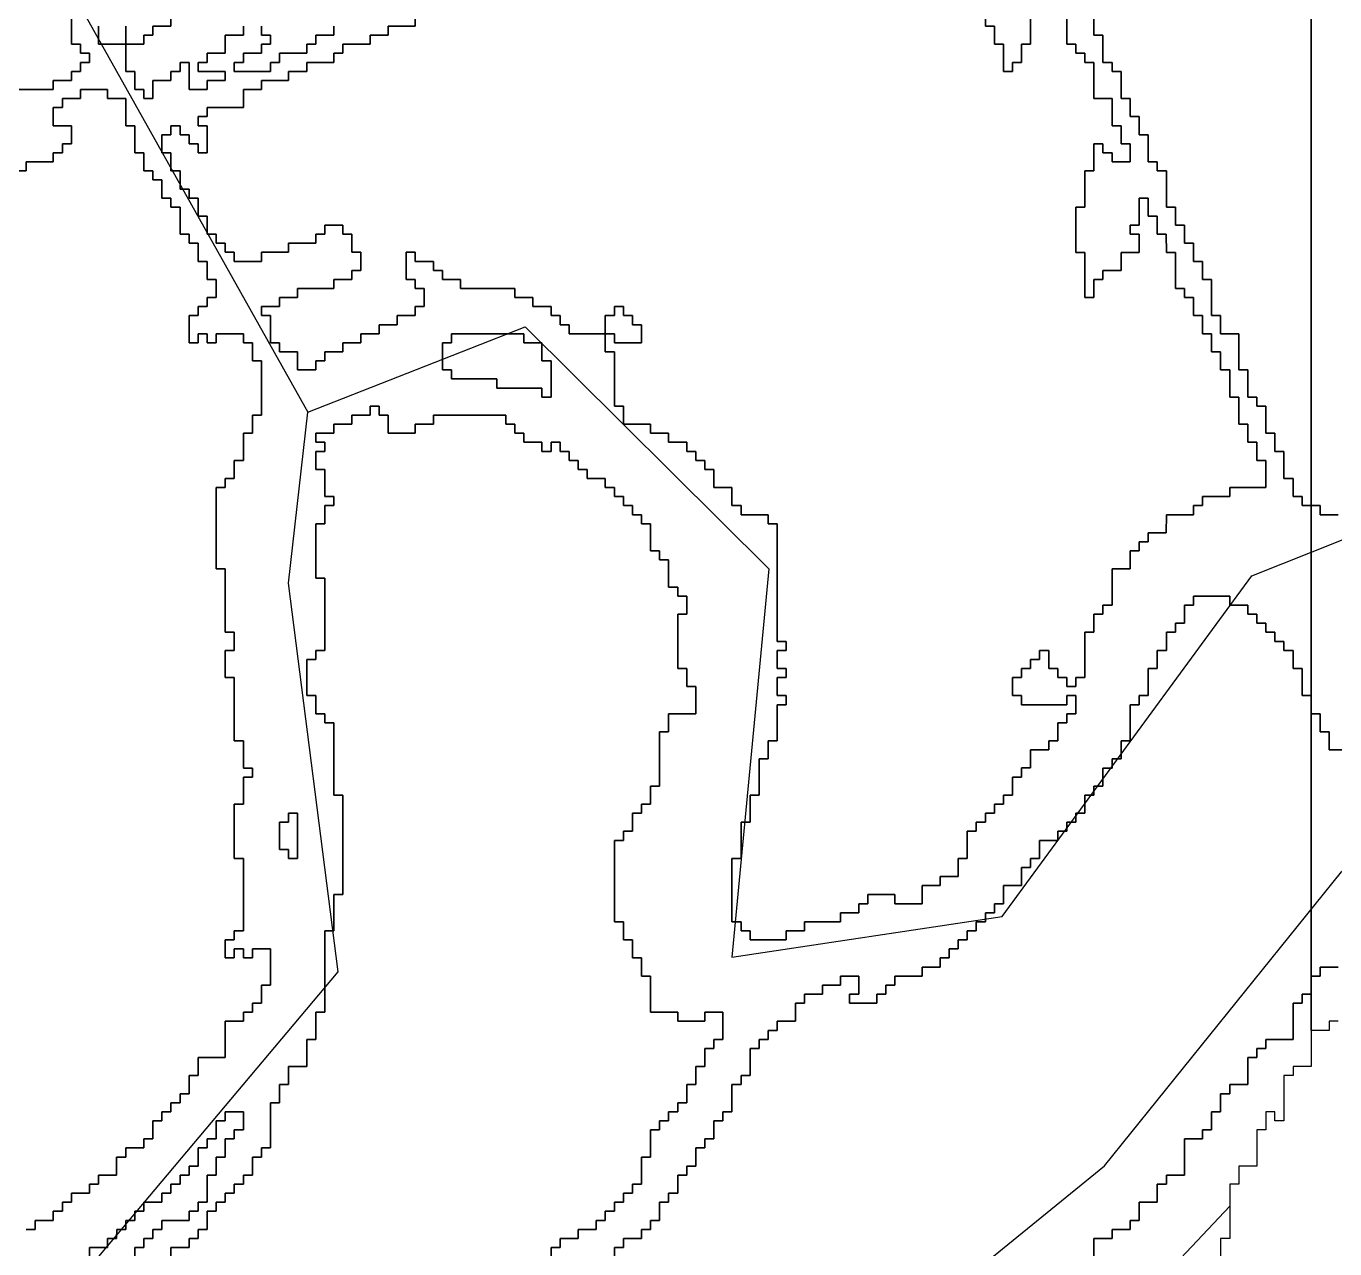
# Model space of a CAD drawing. Header units: metres. Extents: x 553506 to 563855, y 142925 to 150243.
# Drawn here: x 554716 to 555005.2, y 145397.7 to 145668 of the extents above; entities that cross this region are included whole.
import ezdxf

# ---------------------------------------------------------------- set-up
doc = ezdxf.new("R2010")
doc.units = ezdxf.units.M
doc.layers.add('C-FLOOD_ZONE_3', color=150, linetype='Continuous')
doc.layers.add('C-WATERWAYS', color=5, linetype='Continuous')

msp = doc.modelspace()

# ---------------------------------------------------------------- linework, layer by layer
at = {"layer": 'C-FLOOD_ZONE_3'}
for points in [[(555000, 145723.999), (555000, 145618.4943), (555000, 145562.7924), (555000, 145562.001), (554998.001, 145562.001), (554998.0006, 145564.0006), (554996.001, 145564.001), (554996.0006, 145568.0006), (554994.001, 145568.001), (554994.001, 145570), (554994.0006, 145574.0006), (554992.001, 145574.001), (554992.0006, 145578.0006), (554990.001, 145578.001), (554990.001, 145580), (554990.0006, 145584.0006), (554988.001, 145584.001), (554988.0006, 145586.0006), (554986.001, 145586.001), (554986.001, 145588), (554986.0006, 145592.0006), (554984.001, 145592.001), (554984.001, 145594), (554984.0006, 145600.0006), (554980.001, 145600.001), (554980.001, 145602), (554980.0006, 145604.0006), (554978.001, 145604.001), (554978.001, 145606), (554978.0006, 145612.0006), (554976.001, 145612.001), (554976.0006, 145616.0006), (554974.001, 145616.001), (554974.0006, 145620.0006), (554972.001, 145620.001), (554972.0006, 145624.0006), (554970.001, 145624.001), (554970.0006, 145628.0006), (554968.001, 145628.001), (554968.0006, 145636.0006), (554966.001, 145636.001), (554966.0006, 145638.0006), (554964.001, 145638.001), (554964.0006, 145644.0006), (554962.001, 145644.001), (554962.0006, 145648.0006), (554960.001, 145648.001), (554960.0006, 145652.0006), (554958.001, 145652.001), (554958.0006, 145658.0006), (554956.001, 145658.001), (554956.0006, 145660.0006), (554954.001, 145660.001), (554954.0006, 145666.0006), (554952.001, 145666.001), (554952.0006, 145670.0006)], [(555006.0006, 145560.0006), (555004, 145560.001), (555002.001, 145560.001), (555002.0006, 145562.0006), (555000, 145562.001), (555000, 145562.7924), (555000, 145618.4943), (555000, 145723.999)], [(554938.0006, 145684.0006), (554938.0006, 145663.9994), (554936.001, 145663.999), (554936.0006, 145659.9994), (554934.001, 145659.999), (554934.0006, 145657.9994), (554931.9994, 145657.9994), (554931.999, 145663.999), (554929.9994, 145663.9994), (554929.999, 145667.999), (554927.9994, 145667.9994), (554927.9994, 145670.0006)], [(554927.9994, 145670.0006), (554927.9994, 145667.9994), (554929.999, 145667.999), (554929.9994, 145663.9994), (554931.999, 145663.999), (554931.9994, 145657.9994), (554934.0006, 145657.9994), (554934.001, 145659.999), (554936.0006, 145659.9994), (554936.001, 145663.999), (554938.0006, 145663.9994), (554938.0006, 145684.0006)], [(554802.001, 145669.999), (554802.0006, 145667.9994), (554796.001, 145667.999), (554796.0006, 145665.9994), (554792.001, 145665.999), (554792.0006, 145663.9994), (554786.001, 145663.999), (554786.0006, 145661.9994), (554784.001, 145661.999), (554784.0006, 145659.9994), (554780, 145659.999), (554778.001, 145659.999), (554778.0006, 145657.9994), (554774.001, 145657.999), (554774.0006, 145655.9994), (554768.001, 145655.999), (554768.0006, 145653.9994), (554764.001, 145653.999), (554764.0006, 145649.9994), (554756.001, 145649.999), (554756.0006, 145647.9994), (554754.001, 145647.999), (554754.001, 145646.001), (554756.0006, 145646.0006), (554756.0006, 145639.9994), (554753.9994, 145639.9994), (554753.999, 145641.999), (554751.9994, 145641.9994), (554751.999, 145643.999), (554749.9994, 145643.9994), (554749.999, 145645.999), (554748.001, 145645.999), (554748.0006, 145643.9994), (554746.001, 145643.999), (554746.001, 145640.001), (554748.0006, 145640.0006), (554748.001, 145636.001), (554750.0006, 145636.0006), (554750.001, 145632.001), (554752.0006, 145632.0006), (554752.001, 145630.001), (554754.0006, 145630.0006), (554754.001, 145626.001), (554756.0006, 145626.0006), (554756.001, 145622.001), (554758.0006, 145622.0006), (554758.001, 145620.001), (554760.0006, 145620.0006), (554760.001, 145618.001), (554762.0006, 145618.0006), (554762.001, 145616.001), (554767.999, 145616.001), (554767.9994, 145618.0006), (554773.999, 145618.001), (554773.9994, 145620.0006), (554779.999, 145620.001), (554779.9994, 145622.0006), (554781.999, 145622.001), (554781.9994, 145624.0006), (554786.0006, 145624.0006), (554786.001, 145622.001), (554788.0006, 145622.0006), (554788.001, 145618.001), (554790.0006, 145618.0006), (554790.0006, 145613.9994), (554788.001, 145613.999), (554788.0006, 145611.9994), (554784.001, 145611.999), (554784.0006, 145609.9994), (554776.001, 145609.999), (554776.0006, 145607.9994), (554772.001, 145607.999), (554772.0006, 145605.9994), (554768.001, 145605.999), (554768.001, 145604.001), (554770.0006, 145604.0006), (554770.001, 145600), (554770.001, 145598.001), (554772.0006, 145598.0006), (554772.001, 145596.001), (554774, 145596.001), (554776.0006, 145596.0006), (554776.001, 145592.001), (554779.999, 145592.001), (554779.9994, 145594.0006), (554781.999, 145594.001), (554781.9994, 145596.0006), (554784, 145596.001), (554785.999, 145596.001), (554785.9994, 145598.0006), (554788, 145598.001), (554789.999, 145598.001), (554789.9994, 145600.0006), (554793.999, 145600.001), (554793.9994, 145602.0006), (554796, 145602.001), (554797.999, 145602.001), (554797.9994, 145604.0006), (554801.999, 145604.001), (554801.9994, 145606.0006), (554803.999, 145606.001), (554803.999, 145609.999), (554801.9994, 145609.9994), (554801.999, 145611.999), (554799.9994, 145611.9994), (554799.9994, 145618.0006), (554802.0006, 145618.0006), (554802.001, 145616.001), (554806.0006, 145616.0006), (554806.001, 145614.001), (554808.0006, 145614.0006), (554808.001, 145612.001), (554812.0006, 145612.0006), (554812.001, 145610.001), (554824.0006, 145610.0006), (554824.001, 145608.001), (554828.0006, 145608.0006), (554828.001, 145606.001), (554832.0006, 145606.0006), (554832.001, 145604.001), (554834.0006, 145604.0006), (554834.001, 145602.001), (554836.0006, 145602.0006), (554836.001, 145600.001), (554838, 145600.001), (554844, 145600), (554844.001, 145596.001), (554846.0006, 145596.0006), (554846.001, 145584.001), (554848.0006, 145584.0006), (554848.001, 145580.001), (554854.0006, 145580.0006), (554854.001, 145578.001), (554858.0006, 145578.0006), (554858.001, 145576.001), (554862.0006, 145576.0006), (554862.001, 145574.001), (554864.0006, 145574.0006), (554864.001, 145572.001), (554866.0006, 145572.0006), (554866.001, 145570.001), (554868.0006, 145570.0006), (554868.001, 145568), (554868.001, 145566.001), (554872.0006, 145566.0006), (554872.001, 145562.001), (554874.0006, 145562.0006), (554874.001, 145560.001), (554880.0006, 145560.0006), (554880.001, 145558.001), (554882.0006, 145558.0006), (554882.001, 145538), (554882.001, 145534), (554882.001, 145532.001), (554884.0006, 145532.0006), (554884.0006, 145529.9994), (554882.001, 145529.999), (554882.001, 145528), (554882.001, 145526.001), (554884.0006, 145526.0006), (554884.0006, 145523.9994), (554882.001, 145523.999), (554882.001, 145520.001), (554884.0006, 145520.0006), (554884.0006, 145517.9994), (554882.001, 145517.999), (554882.0006, 145509.9994), (554880.001, 145509.999), (554880.0006, 145505.9994), (554878.001, 145505.999), (554878.001, 145502), (554878.0006, 145497.9994), (554876.001, 145497.999), (554876.0006, 145491.9994), (554874.001, 145491.999), (554874.0006, 145483.9994), (554872.001, 145483.999), (554872.001, 145478), (554872.001, 145476), (554872.001, 145470.001), (554874.0006, 145470.0006), (554874.001, 145468.001), (554876.0006, 145468.0006), (554876.001, 145466.001), (554883.999, 145466.001), (554883.9994, 145468.0006), (554886, 145468.001), (554887.999, 145468.001), (554887.9994, 145470.0006), (554895.999, 145470.001), (554895.9994, 145472.0006), (554898, 145472.001), (554899.999, 145472.001), (554899.9994, 145474.0006), (554901.999, 145474.001), (554901.9994, 145476.0006), (554908.0006, 145476.0006), (554908.001, 145474.001), (554912, 145474.001), (554913.999, 145474.001), (554913.999, 145476), (554913.9994, 145478.0006), (554917.999, 145478.001), (554917.9994, 145480.0006), (554921.999, 145480.001), (554921.9994, 145484.0006), (554923.999, 145484.001), (554923.9994, 145490.0006), (554925.999, 145490.001), (554925.9994, 145492.0006), (554927.999, 145492.001), (554927.9994, 145494.0006), (554929.999, 145494.001), (554929.9994, 145496.0006), (554931.999, 145496.001), (554931.9994, 145498.0006), (554933.999, 145498.001), (554933.9994, 145502.0006), (554935.999, 145502.001), (554935.9994, 145504.0006), (554937.999, 145504.001), (554937.999, 145506), (554937.9994, 145508.0006), (554940, 145508.001), (554941.999, 145508.001), (554941.9994, 145510.0006), (554943.999, 145510.001), (554943.9994, 145514.0006), (554945.999, 145514.001), (554945.9994, 145516.0006), (554947.999, 145516.001), (554947.999, 145518), (554947.999, 145519.999), (554946.001, 145519.999), (554946.0006, 145517.9994), (554935.9994, 145517.9994), (554935.999, 145519.999), (554933.9994, 145519.9994), (554933.9994, 145524.0006), (554935.999, 145524.001), (554935.9994, 145526.0006), (554937.999, 145526.001), (554937.9994, 145528.0006), (554939.999, 145528.001), (554939.9994, 145530.0006), (554942.0006, 145530.0006), (554942.001, 145526.001), (554944.0006, 145526.0006), (554944.001, 145524.001), (554946.0006, 145524.0006), (554946.001, 145522.001), (554947.999, 145522.001), (554947.9994, 145524.0006), (554949.999, 145524.001), (554949.9994, 145534.0006), (554951.999, 145534.001), (554951.9994, 145538.0006), (554953.999, 145538.001), (554953.9994, 145540.0006), (554955.999, 145540.001), (554955.9994, 145548.0006), (554959.999, 145548.001), (554959.9994, 145552.0006), (554961.999, 145552.001), (554961.9994, 145554.0006), (554963.999, 145554.001), (554963.9994, 145556.0006), (554967.999, 145556.001), (554967.9994, 145560.0006), (554973.999, 145560.001), (554973.9994, 145562.0006), (554975.999, 145562.001), (554975.9994, 145564.0006), (554980, 145564.001), (554981.999, 145564.001), (554981.9994, 145566.0006), (554984, 145566.001), (554989.999, 145566.001), (554989.999, 145568), (554989.999, 145571.999), (554987.9994, 145571.9994), (554987.999, 145574), (554987.999, 145575.999), (554985.9994, 145575.9994), (554985.999, 145579.999), (554983.9994, 145579.9994), (554983.999, 145585.999), (554981.9994, 145585.9994), (554981.999, 145588), (554981.999, 145591.999), (554979.9994, 145591.9994), (554979.999, 145594), (554979.999, 145595.999), (554977.9994, 145595.9994), (554977.999, 145598), (554977.999, 145599.999), (554975.9994, 145599.9994), (554975.999, 145602), (554975.999, 145603.999), (554973.9994, 145603.9994), (554973.999, 145607.999), (554971.9994, 145607.9994), (554971.999, 145609.999), (554969.9994, 145609.9994), (554969.999, 145617.999), (554967.9994, 145617.9994), (554967.999, 145621.999), (554965.9994, 145621.9994), (554965.999, 145625.999), (554963.9994, 145625.9994), (554963.999, 145629.999), (554962.001, 145629.999), (554962.0006, 145623.9994), (554960.001, 145623.999), (554960.001, 145622.001), (554962.0006, 145622.0006), (554962.0006, 145617.9994), (554958.001, 145617.999), (554958.0006, 145613.9994), (554954.001, 145613.999), (554954.0006, 145611.9994), (554952.001, 145611.999), (554952.0006, 145607.9994), (554949.9994, 145607.9994), (554949.999, 145617.999), (554947.9994, 145617.9994), (554947.9994, 145628.0006), (554949.999, 145628.001), (554949.9994, 145636.0006), (554951.999, 145636.001), (554951.9994, 145642.0006), (554954.0006, 145642.0006), (554954.001, 145640.001), (554956.0006, 145640.0006), (554956.001, 145638.001), (554959.999, 145638.001), (554959.999, 145641.999), (554957.9994, 145641.9994), (554957.999, 145645.999), (554955.9994, 145645.9994), (554955.999, 145651.999), (554951.9994, 145651.9994), (554951.999, 145659.999), (554949.9994, 145659.9994), (554949.999, 145661.999), (554947.9994, 145661.9994), (554947.999, 145663.999), (554945.9994, 145663.9994), (554945.999, 145677.999)], [(554945.999, 145677.999), (554945.9994, 145663.9994), (554947.999, 145663.999), (554947.9994, 145661.9994), (554949.999, 145661.999), (554949.9994, 145659.9994), (554951.999, 145659.999), (554951.9994, 145651.9994), (554955.999, 145651.999), (554955.9994, 145645.9994), (554957.999, 145645.999), (554957.9994, 145641.9994), (554959.999, 145641.999), (554959.999, 145638.001), (554956.001, 145638.001), (554956.0006, 145640.0006), (554954.001, 145640.001), (554954.0006, 145642.0006), (554951.9994, 145642.0006), (554951.999, 145636.001), (554949.9994, 145636.0006), (554949.999, 145628.001), (554947.9994, 145628.0006), (554947.9994, 145617.9994), (554949.999, 145617.999), (554949.9994, 145607.9994), (554952.0006, 145607.9994), (554952.001, 145611.999), (554954.0006, 145611.9994), (554954.001, 145613.999), (554958.0006, 145613.9994), (554958.001, 145617.999), (554962.0006, 145617.9994), (554962.0006, 145622.0006), (554960.001, 145622.001), (554960.001, 145623.999), (554962.0006, 145623.9994), (554962.001, 145629.999), (554963.999, 145629.999), (554963.9994, 145625.9994), (554965.999, 145625.999), (554965.9994, 145621.9994), (554967.999, 145621.999), (554967.9994, 145617.9994), (554969.999, 145617.999), (554969.9994, 145609.9994), (554971.999, 145609.999), (554971.9994, 145607.9994), (554973.999, 145607.999), (554973.9994, 145603.9994), (554975.999, 145603.999), (554975.999, 145602), (554975.9994, 145599.9994), (554977.999, 145599.999), (554977.999, 145598), (554977.9994, 145595.9994), (554979.999, 145595.999), (554979.999, 145594), (554979.9994, 145591.9994), (554981.999, 145591.999), (554981.999, 145588), (554981.9994, 145585.9994), (554983.999, 145585.999), (554983.9994, 145579.9994), (554985.999, 145579.999), (554985.9994, 145575.9994), (554987.999, 145575.999), (554987.999, 145574), (554987.9994, 145571.9994), (554989.999, 145571.999), (554989.999, 145568), (554989.999, 145566.001), (554984, 145566.001), (554981.9994, 145566.0006), (554981.999, 145564.001), (554980, 145564.001), (554975.9994, 145564.0006), (554975.999, 145562.001), (554973.9994, 145562.0006), (554973.999, 145560.001), (554967.9994, 145560.0006), (554967.999, 145556.001), (554963.9994, 145556.0006), (554963.999, 145554.001), (554961.9994, 145554.0006), (554961.999, 145552.001), (554959.9994, 145552.0006), (554959.999, 145548.001), (554955.9994, 145548.0006), (554955.999, 145540.001), (554953.9994, 145540.0006), (554953.999, 145538.001), (554951.9994, 145538.0006), (554951.999, 145534.001), (554949.9994, 145534.0006), (554949.999, 145524.001), (554947.9994, 145524.0006), (554947.999, 145522.001), (554946.001, 145522.001), (554946.0006, 145524.0006), (554944.001, 145524.001), (554944.0006, 145526.0006), (554942.001, 145526.001), (554942.0006, 145530.0006), (554939.9994, 145530.0006), (554939.999, 145528.001), (554937.9994, 145528.0006), (554937.999, 145526.001), (554935.9994, 145526.0006), (554935.999, 145524.001), (554933.9994, 145524.0006), (554933.9994, 145519.9994), (554935.999, 145519.999), (554935.9994, 145517.9994), (554946.0006, 145517.9994), (554946.001, 145519.999), (554947.999, 145519.999), (554947.999, 145518), (554947.999, 145516.001), (554945.9994, 145516.0006), (554945.999, 145514.001), (554943.9994, 145514.0006), (554943.999, 145510.001), (554941.9994, 145510.0006), (554941.999, 145508.001), (554940, 145508.001), (554937.9994, 145508.0006), (554937.999, 145506), (554937.999, 145504.001), (554935.9994, 145504.0006), (554935.999, 145502.001), (554933.9994, 145502.0006), (554933.999, 145498.001), (554931.9994, 145498.0006), (554931.999, 145496.001), (554929.9994, 145496.0006), (554929.999, 145494.001), (554927.9994, 145494.0006), (554927.999, 145492.001), (554925.9994, 145492.0006), (554925.999, 145490.001), (554923.9994, 145490.0006), (554923.999, 145484.001), (554921.9994, 145484.0006), (554921.999, 145480.001), (554917.9994, 145480.0006), (554917.999, 145478.001), (554913.9994, 145478.0006), (554913.999, 145476), (554913.999, 145474.001), (554912, 145474.001), (554908.001, 145474.001), (554908.0006, 145476.0006), (554901.9994, 145476.0006), (554901.999, 145474.001), (554899.9994, 145474.0006), (554899.999, 145472.001), (554898, 145472.001), (554895.9994, 145472.0006), (554895.999, 145470.001), (554887.9994, 145470.0006), (554887.999, 145468.001), (554886, 145468.001), (554883.9994, 145468.0006), (554883.999, 145466.001), (554876.001, 145466.001), (554876.0006, 145468.0006), (554874.001, 145468.001), (554874.0006, 145470.0006), (554872.001, 145470.001), (554872.001, 145476), (554872.001, 145478), (554872.001, 145483.999), (554874.0006, 145483.9994), (554874.001, 145491.999), (554876.0006, 145491.9994), (554876.001, 145497.999), (554878.0006, 145497.9994), (554878.001, 145502), (554878.001, 145505.999), (554880.0006, 145505.9994), (554880.001, 145509.999), (554882.0006, 145509.9994), (554882.001, 145517.999), (554884.0006, 145517.9994), (554884.0006, 145520.0006), (554882.001, 145520.001), (554882.001, 145523.999), (554884.0006, 145523.9994), (554884.0006, 145526.0006), (554882.001, 145526.001), (554882.001, 145528), (554882.001, 145529.999), (554884.0006, 145529.9994), (554884.0006, 145532.0006), (554882.001, 145532.001), (554882.001, 145534), (554882.001, 145538), (554882.0006, 145558.0006), (554880.001, 145558.001), (554880.0006, 145560.0006), (554874.001, 145560.001), (554874.0006, 145562.0006), (554872.001, 145562.001), (554872.0006, 145566.0006), (554868.001, 145566.001), (554868.001, 145568), (554868.0006, 145570.0006), (554866.001, 145570.001), (554866.0006, 145572.0006), (554864.001, 145572.001), (554864.0006, 145574.0006), (554862.001, 145574.001), (554862.0006, 145576.0006), (554858.001, 145576.001), (554858.0006, 145578.0006), (554854.001, 145578.001), (554854.0006, 145580.0006), (554848.001, 145580.001), (554848.0006, 145584.0006), (554846.001, 145584.001), (554846.0006, 145596.0006), (554844.001, 145596.001), (554844, 145600), (554838, 145600.001), (554836.001, 145600.001), (554836.0006, 145602.0006), (554834.001, 145602.001), (554834.0006, 145604.0006), (554832.001, 145604.001), (554832.0006, 145606.0006), (554828.001, 145606.001), (554828.0006, 145608.0006), (554824.001, 145608.001), (554824.0006, 145610.0006), (554812.001, 145610.001), (554812.0006, 145612.0006), (554808.001, 145612.001), (554808.0006, 145614.0006), (554806.001, 145614.001), (554806.0006, 145616.0006), (554802.001, 145616.001), (554802.0006, 145618.0006), (554799.9994, 145618.0006), (554799.9994, 145611.9994), (554801.999, 145611.999), (554801.9994, 145609.9994), (554803.999, 145609.999), (554803.999, 145606.001), (554801.9994, 145606.0006), (554801.999, 145604.001), (554797.9994, 145604.0006), (554797.999, 145602.001), (554796, 145602.001), (554793.9994, 145602.0006), (554793.999, 145600.001), (554789.9994, 145600.0006), (554789.999, 145598.001), (554788, 145598.001), (554785.9994, 145598.0006), (554785.999, 145596.001), (554784, 145596.001), (554781.9994, 145596.0006), (554781.999, 145594.001), (554779.9994, 145594.0006), (554779.999, 145592.001), (554776.001, 145592.001), (554776.0006, 145596.0006), (554774, 145596.001), (554772.001, 145596.001), (554772.0006, 145598.0006), (554770.001, 145598.001), (554770.001, 145600), (554770.0006, 145604.0006), (554768.001, 145604.001), (554768.001, 145605.999), (554772.0006, 145605.9994), (554772.001, 145607.999), (554776.0006, 145607.9994), (554776.001, 145609.999), (554784.0006, 145609.9994), (554784.001, 145611.999), (554788.0006, 145611.9994), (554788.001, 145613.999), (554790.0006, 145613.9994), (554790.0006, 145618.0006), (554788.001, 145618.001), (554788.0006, 145622.0006), (554786.001, 145622.001), (554786.0006, 145624.0006), (554781.9994, 145624.0006), (554781.999, 145622.001), (554779.9994, 145622.0006), (554779.999, 145620.001), (554773.9994, 145620.0006), (554773.999, 145618.001), (554767.9994, 145618.0006), (554767.999, 145616.001), (554762.001, 145616.001), (554762.0006, 145618.0006), (554760.001, 145618.001), (554760.0006, 145620.0006), (554758.001, 145620.001), (554758.0006, 145622.0006), (554756.001, 145622.001), (554756.0006, 145626.0006), (554754.001, 145626.001), (554754.0006, 145630.0006), (554752.001, 145630.001), (554752.0006, 145632.0006), (554750.001, 145632.001), (554750.0006, 145636.0006), (554748.001, 145636.001), (554748.0006, 145640.0006), (554746.001, 145640.001), (554746.001, 145643.999), (554748.0006, 145643.9994), (554748.001, 145645.999), (554749.999, 145645.999), (554749.9994, 145643.9994), (554751.999, 145643.999), (554751.9994, 145641.9994), (554753.999, 145641.999), (554753.9994, 145639.9994), (554756.0006, 145639.9994), (554756.0006, 145646.0006), (554754.001, 145646.001), (554754.001, 145647.999), (554756.0006, 145647.9994), (554756.001, 145649.999), (554764.0006, 145649.9994), (554764.001, 145653.999), (554768.0006, 145653.9994), (554768.001, 145655.999), (554774.0006, 145655.9994), (554774.001, 145657.999), (554778.0006, 145657.9994), (554778.001, 145659.999), (554780, 145659.999), (554784.0006, 145659.9994), (554784.001, 145661.999), (554786.0006, 145661.9994), (554786.001, 145663.999), (554792.0006, 145663.9994), (554792.001, 145665.999), (554796.0006, 145665.9994), (554796.001, 145667.999), (554802.0006, 145667.9994), (554802.001, 145669.999)], [(554713.9994, 145654.0006), (554720, 145654.001), (554721.999, 145654.001), (554721.9994, 145656.0006), (554725.999, 145656.001), (554725.9994, 145658.0006), (554727.999, 145658.001), (554727.9994, 145660.0006), (554729.999, 145660.001), (554729.999, 145661.999), (554727.9994, 145661.9994), (554727.999, 145663.999), (554725.9994, 145663.9994), (554725.999, 145666), (554725.999, 145670)], [(554725.999, 145670), (554725.999, 145666), (554725.9994, 145663.9994), (554727.999, 145663.999), (554727.9994, 145661.9994), (554729.999, 145661.999), (554729.999, 145660.001), (554727.9994, 145660.0006), (554727.999, 145658.001), (554725.9994, 145658.0006), (554725.999, 145656.001), (554721.9994, 145656.0006), (554721.999, 145654.001), (554720, 145654.001), (554713.9994, 145654.0006)], [(554748.001, 145669.999), (554748.0006, 145667.9994), (554744.001, 145667.999), (554744.0006, 145665.9994), (554742.001, 145665.999), (554742.0006, 145663.9994), (554738, 145664), (554737.9994, 145668.0006)], [(554737.9994, 145668.0006), (554738, 145664), (554742.0006, 145663.9994), (554742.0006, 145663.9994), (554742.001, 145665.999), (554744.0006, 145665.9994), (554744.001, 145667.999), (554748.0006, 145667.9994), (554748.001, 145669.999)], [(554952.0006, 145670.0006), (554952.001, 145666.001), (554954.0006, 145666.0006), (554954.001, 145660.001), (554956.0006, 145660.0006), (554956.001, 145658.001), (554958.0006, 145658.0006), (554958.001, 145652.001), (554960.0006, 145652.0006), (554960.001, 145648.001), (554962.0006, 145648.0006), (554962.001, 145644.001), (554964.0006, 145644.0006), (554964.001, 145638.001), (554966.0006, 145638.0006), (554966.001, 145636.001), (554968.0006, 145636.0006), (554968.001, 145628.001), (554970.0006, 145628.0006), (554970.001, 145624.001), (554972.0006, 145624.0006), (554972.001, 145620.001), (554974.0006, 145620.0006), (554974.001, 145616.001), (554976.0006, 145616.0006), (554976.001, 145612.001), (554978.0006, 145612.0006), (554978.001, 145606), (554978.001, 145604.001), (554980.0006, 145604.0006), (554980.001, 145602), (554980.001, 145600.001), (554984.0006, 145600.0006), (554984.001, 145594), (554984.001, 145592.001), (554986.0006, 145592.0006), (554986.001, 145588), (554986.001, 145586.001), (554988.0006, 145586.0006), (554988.001, 145584.001), (554990.0006, 145584.0006), (554990.001, 145580), (554990.001, 145578.001), (554992.0006, 145578.0006), (554992.001, 145574.001), (554994.0006, 145574.0006), (554994.001, 145570), (554994.001, 145568.001), (554996.0006, 145568.0006), (554996.001, 145564.001), (554998.0006, 145564.0006), (554998.001, 145562.001), (555000, 145562.001), (555000, 145559.999), (555000, 145550.001), (555000, 145547.999), (555000, 145544.001), (555000, 145539.999), (555000, 145534.001), (555000, 145531.999), (555000, 145526.001), (555000, 145521.999), (554999.9994, 145519.999), (554997.9994, 145519.9994), (554997.999, 145525.999), (554995.9994, 145525.9994), (554995.999, 145529.999), (554993.9994, 145529.9994), (554993.999, 145531.999), (554991.9994, 145531.9994), (554991.999, 145533.999), (554989.9994, 145533.9994), (554989.999, 145535.999), (554987.9994, 145535.9994), (554987.999, 145537.999), (554985.9994, 145537.9994), (554985.999, 145539.999), (554981.9994, 145539.9994), (554981.999, 145541.999), (554980, 145541.999), (554974.001, 145541.999), (554974.0006, 145539.9994), (554972.001, 145539.999), (554972.0006, 145535.9994), (554970.001, 145535.999), (554970.0006, 145533.9994), (554968.001, 145533.999), (554968.0006, 145529.9994), (554966.001, 145529.999), (554966.001, 145528), (554966.0006, 145525.9994), (554964.001, 145525.999), (554964.001, 145524), (554964.0006, 145519.9994), (554962.001, 145519.999), (554962.0006, 145517.9994), (554960.001, 145517.999), (554960.0006, 145509.9994), (554958.001, 145509.999), (554958.0006, 145505.9994), (554956.001, 145505.999), (554956.0006, 145503.9994), (554954.001, 145503.999), (554954.001, 145502), (554954.0006, 145499.9994), (554952.001, 145499.999), (554952.0006, 145497.9994), (554950.001, 145497.999), (554950.0006, 145493.9994), (554948.001, 145493.999), (554948.0006, 145491.9994), (554946.001, 145491.999), (554946.0006, 145489.9994), (554944.001, 145489.999), (554944.0006, 145487.9994), (554940.001, 145487.999), (554940.001, 145486), (554940.0006, 145483.9994), (554938.001, 145483.999), (554938.0006, 145481.9994), (554936.001, 145481.999), (554936.001, 145480), (554936.0006, 145477.9994), (554934, 145477.999), (554932.001, 145477.999), (554932.0006, 145473.9994), (554930.001, 145473.999), (554930.0006, 145471.9994), (554928.001, 145471.999), (554928.0006, 145469.9994), (554926.001, 145469.999), (554926.0006, 145467.9994), (554924.001, 145467.999), (554924.0006, 145465.9994), (554922.001, 145465.999), (554922.0006, 145463.9994), (554920.001, 145463.999), (554920.0006, 145461.9994), (554918.001, 145461.999), (554918.0006, 145459.9994), (554914.001, 145459.999), (554914.0006, 145457.9994), (554908.001, 145457.999), (554908.0006, 145455.9994), (554906.001, 145455.999), (554906.0006, 145453.9994), (554904.001, 145453.999), (554904.0006, 145451.9994), (554897.9994, 145451.9994), (554897.9994, 145454.0006), (554899.999, 145454.001), (554899.999, 145457.999), (554896.001, 145457.999), (554896.0006, 145455.9994), (554892.001, 145455.999), (554892.0006, 145453.9994), (554888.001, 145453.999), (554888.0006, 145451.9994), (554886.001, 145451.999), (554886.001, 145450), (554886.0006, 145447.9994), (554882.001, 145447.999), (554882.0006, 145445.9994), (554880.001, 145445.999), (554880.0006, 145443.9994), (554878.001, 145443.999), (554878.0006, 145441.9994), (554876.001, 145441.999), (554876.0006, 145435.9994), (554874.001, 145435.999), (554874.0006, 145433.9994), (554872.001, 145433.999), (554872.0006, 145427.9994), (554870.001, 145427.999), (554870.0006, 145425.9994), (554868.001, 145425.999), (554868.001, 145424), (554868.0006, 145421.9994), (554866.001, 145421.999), (554866.0006, 145419.9994), (554864.001, 145419.999), (554864.001, 145418), (554864.0006, 145415.9994), (554862.001, 145415.999), (554862.0006, 145413.9994), (554860.001, 145413.999), (554860.0006, 145409.9994), (554858.001, 145409.999), (554858.0006, 145407.9994), (554856.001, 145407.999), (554856.001, 145406), (554856.0006, 145403.9994), (554854.001, 145403.999), (554854.0006, 145401.9994), (554852.001, 145401.999), (554852.0006, 145399.9994), (554850, 145399.999), (554848.001, 145399.999), (554848.0006, 145397.9994), (554846.001, 145397.999), (554846.0006, 145395.9994)], [(554732.0006, 145668.0006), (554732.001, 145664.001), (554738, 145664), (554738.001, 145658.001), (554740.0006, 145658.0006), (554740.001, 145654.001), (554742.0006, 145654.0006), (554742.001, 145652.001), (554743.999, 145652.001), (554743.9994, 145656.0006), (554747.999, 145656.001), (554747.9994, 145658.0006), (554749.999, 145658.001), (554749.9994, 145660.0006), (554752.0006, 145660.0006), (554752.001, 145654.001), (554755.999, 145654.001), (554755.9994, 145656.0006), (554759.999, 145656.001), (554759.999, 145657.999), (554753.9994, 145657.9994), (554753.9994, 145660.0006), (554755.999, 145660.001), (554755.9994, 145662.0006), (554759.999, 145662.001), (554759.9994, 145666.0006), (554763.999, 145666.001), (554763.9994, 145668.0006)], [(554763.9994, 145668.0006), (554763.999, 145666.001), (554759.9994, 145666.0006), (554759.999, 145662.001), (554755.9994, 145662.0006), (554755.999, 145660.001), (554753.9994, 145660.0006), (554753.9994, 145657.9994), (554759.999, 145657.999), (554759.999, 145656.001), (554755.9994, 145656.0006), (554755.999, 145654.001), (554752.001, 145654.001), (554752.0006, 145660.0006), (554749.9994, 145660.0006), (554749.999, 145658.001), (554747.9994, 145658.0006), (554747.999, 145656.001), (554743.9994, 145656.0006), (554743.999, 145652.001), (554742.001, 145652.001), (554742.0006, 145654.0006), (554740.001, 145654.001), (554740.0006, 145658.0006), (554738.001, 145658.001), (554738, 145664), (554732.001, 145664.001), (554732.0006, 145668.0006)], [(554768.0006, 145668.0006), (554768.001, 145666.001), (554770.0006, 145666.0006), (554770.0006, 145663.9994), (554768.001, 145663.999), (554768.0006, 145661.9994), (554764.001, 145661.999), (554764.0006, 145659.9994), (554762.001, 145659.999), (554762.001, 145658.001), (554766, 145658.001), (554768, 145658.001), (554769.999, 145658.001), (554769.9994, 145660.0006), (554771.999, 145660.001), (554771.9994, 145662.0006), (554777.999, 145662.001), (554777.9994, 145664.0006), (554779.999, 145664.001), (554779.9994, 145666.0006), (554783.999, 145666.001), (554783.9994, 145668.0006)], [(554783.9994, 145668.0006), (554783.999, 145666.001), (554779.9994, 145666.0006), (554779.999, 145664.001), (554777.9994, 145664.0006), (554777.999, 145662.001), (554771.9994, 145662.0006), (554771.999, 145660.001), (554769.9994, 145660.0006), (554769.999, 145658.001), (554768, 145658.001), (554766, 145658.001), (554762.001, 145658.001), (554762.001, 145659.999), (554764.0006, 145659.9994), (554764.001, 145661.999), (554768.0006, 145661.9994), (554768.001, 145663.999), (554770.0006, 145663.9994), (554770.0006, 145666.0006), (554768.001, 145666.001), (554768.0006, 145668.0006)], [(554715.9994, 145402.0006), (554717.999, 145402.001), (554717.9994, 145404.0006), (554721.999, 145404.001), (554721.9994, 145406.0006), (554723.999, 145406.001), (554723.9994, 145408.0006), (554725.999, 145408.001), (554725.9994, 145410.0006), (554729.999, 145410.001), (554729.9994, 145412.0006), (554731.999, 145412.001), (554731.9994, 145414.0006), (554735.999, 145414.001), (554735.9994, 145418.0006), (554737.999, 145418.001), (554737.9994, 145420.0006), (554741.999, 145420.001), (554741.9994, 145422.0006), (554743.999, 145422.001), (554743.9994, 145426.0006), (554745.999, 145426.001), (554745.9994, 145428.0006), (554747.999, 145428.001), (554747.9994, 145430.0006), (554749.999, 145430.001), (554749.9994, 145432.0006), (554751.999, 145432.001), (554751.9994, 145436.0006), (554753.999, 145436.001), (554753.9994, 145440.0006), (554759.999, 145440.001), (554759.9994, 145448.0006), (554763.999, 145448.001), (554763.9994, 145450.0006), (554765.999, 145450.001), (554765.9994, 145452.0006), (554767.999, 145452.001), (554767.9994, 145456.0006), (554769.999, 145456.001), (554769.999, 145463.999), (554766.001, 145463.999), (554766.0006, 145461.9994), (554763.9994, 145461.9994), (554763.999, 145463.999), (554762.001, 145463.999), (554762.0006, 145461.9994), (554759.9994, 145461.9994), (554759.9994, 145466.0006), (554761.999, 145466.001), (554761.9994, 145468.0006), (554763.999, 145468.001), (554763.999, 145483.999), (554761.9994, 145483.9994), (554761.9994, 145496.0006), (554763.999, 145496.001), (554763.9994, 145502.0006), (554765.999, 145502.001), (554765.999, 145503.999), (554763.9994, 145503.9994), (554763.999, 145509.999), (554761.9994, 145509.9994), (554761.999, 145520), (554761.999, 145523.999), (554759.9994, 145523.9994), (554759.9994, 145530.0006), (554761.999, 145530.001), (554761.999, 145533.999), (554759.9994, 145533.9994), (554759.999, 145547.999), (554757.9994, 145547.9994), (554757.9994, 145566.0006), (554759.999, 145566.001), (554759.9994, 145568.0006), (554761.999, 145568.001), (554761.9994, 145572.0006), (554763.999, 145572.001), (554763.999, 145574), (554763.9994, 145578.0006), (554765.999, 145578.001), (554765.9994, 145582.0006), (554767.999, 145582.001), (554767.999, 145584), (554767.999, 145590), (554767.999, 145592), (554767.999, 145593.999), (554765.9994, 145593.9994), (554765.999, 145596), (554765.999, 145597.999), (554763.9994, 145597.9994), (554763.999, 145599.999), (554758.001, 145599.999), (554758.0006, 145597.9994), (554755.9994, 145597.9994), (554755.999, 145599.999), (554754.001, 145599.999), (554754.0006, 145597.9994), (554751.9994, 145597.9994), (554751.9994, 145604.0006), (554753.999, 145604.001), (554753.9994, 145606.0006), (554755.999, 145606.001), (554755.9994, 145608.0006), (554757.999, 145608.001), (554757.999, 145611.999), (554755.9994, 145611.9994), (554755.999, 145615.999), (554753.9994, 145615.9994), (554753.999, 145619.999), (554751.9994, 145619.9994), (554751.999, 145621.999), (554749.9994, 145621.9994), (554749.999, 145627.999), (554747.9994, 145627.9994), (554747.999, 145629.999), (554745.9994, 145629.9994), (554745.999, 145633.999), (554743.9994, 145633.9994), (554743.999, 145635.999), (554741.9994, 145635.9994), (554741.999, 145639.999), (554739.9994, 145639.9994), (554739.999, 145645.999), (554737.9994, 145645.9994), (554737.999, 145651.999), (554733.9994, 145651.9994), (554733.999, 145653.999), (554728.001, 145653.999), (554728.0006, 145651.9994), (554724.001, 145651.999), (554724.0006, 145649.9994), (554722.001, 145649.999), (554722.001, 145646.001), (554726.0006, 145646.0006), (554726.0006, 145641.9994), (554724.001, 145641.999), (554724.0006, 145639.9994), (554722.001, 145639.999), (554722.0006, 145637.9994), (554716.001, 145637.999), (554716.0006, 145635.9994), (554712.001, 145635.999)], [(554712.001, 145635.999), (554716.0006, 145635.9994), (554716.001, 145637.999), (554722.0006, 145637.9994), (554722.001, 145639.999), (554724.0006, 145639.9994), (554724.001, 145641.999), (554726.0006, 145641.9994), (554726.0006, 145646.0006), (554722.001, 145646.001), (554722.001, 145649.999), (554724.0006, 145649.9994), (554724.001, 145651.999), (554728.0006, 145651.9994), (554728.001, 145653.999), (554733.999, 145653.999), (554733.9994, 145651.9994), (554737.999, 145651.999), (554737.9994, 145645.9994), (554739.999, 145645.999), (554739.9994, 145639.9994), (554741.999, 145639.999), (554741.9994, 145635.9994), (554743.999, 145635.999), (554743.9994, 145633.9994), (554745.999, 145633.999), (554745.9994, 145629.9994), (554747.999, 145629.999), (554747.9994, 145627.9994), (554749.999, 145627.999), (554749.9994, 145621.9994), (554751.999, 145621.999), (554751.9994, 145619.9994), (554753.999, 145619.999), (554753.9994, 145615.9994), (554755.999, 145615.999), (554755.9994, 145611.9994), (554757.999, 145611.999), (554757.999, 145608.001), (554755.9994, 145608.0006), (554755.999, 145606.001), (554753.9994, 145606.0006), (554753.999, 145604.001), (554751.9994, 145604.0006), (554751.9994, 145597.9994), (554754.0006, 145597.9994), (554754.001, 145599.999), (554755.999, 145599.999), (554755.9994, 145597.9994), (554758.0006, 145597.9994), (554758.001, 145599.999), (554763.999, 145599.999), (554763.9994, 145597.9994), (554765.999, 145597.999), (554765.999, 145596), (554765.9994, 145593.9994), (554767.999, 145593.999), (554767.999, 145592), (554767.999, 145590), (554767.999, 145584), (554767.999, 145582.001), (554765.9994, 145582.0006), (554765.999, 145578.001), (554763.9994, 145578.0006), (554763.999, 145574), (554763.999, 145572.001), (554761.9994, 145572.0006), (554761.999, 145568.001), (554759.9994, 145568.0006), (554759.999, 145566.001), (554757.9994, 145566.0006), (554757.9994, 145547.9994), (554759.999, 145547.999), (554759.9994, 145533.9994), (554761.999, 145533.999), (554761.999, 145530.001), (554759.9994, 145530.0006), (554759.9994, 145523.9994), (554761.999, 145523.999), (554761.999, 145520), (554761.9994, 145509.9994), (554763.999, 145509.999), (554763.9994, 145503.9994), (554765.999, 145503.999), (554765.999, 145502.001), (554763.9994, 145502.0006), (554763.999, 145496.001), (554761.9994, 145496.0006), (554761.9994, 145483.9994), (554763.999, 145483.999), (554763.999, 145468.001), (554761.9994, 145468.0006), (554761.999, 145466.001), (554759.9994, 145466.0006), (554759.9994, 145461.9994), (554762.0006, 145461.9994), (554762.001, 145463.999), (554763.999, 145463.999), (554763.9994, 145461.9994), (554766.0006, 145461.9994), (554766.001, 145463.999), (554769.999, 145463.999), (554769.999, 145456.001), (554767.9994, 145456.0006), (554767.999, 145452.001), (554765.9994, 145452.0006), (554765.999, 145450.001), (554763.9994, 145450.0006), (554763.999, 145448.001), (554759.9994, 145448.0006), (554759.999, 145440.001), (554753.9994, 145440.0006), (554753.999, 145436.001), (554751.9994, 145436.0006), (554751.999, 145432.001), (554749.9994, 145432.0006), (554749.999, 145430.001), (554747.9994, 145430.0006), (554747.999, 145428.001), (554745.9994, 145428.0006), (554745.999, 145426.001), (554743.9994, 145426.0006), (554743.999, 145422.001), (554741.9994, 145422.0006), (554741.999, 145420.001), (554737.9994, 145420.0006), (554737.999, 145418.001), (554735.9994, 145418.0006), (554735.999, 145414.001), (554731.9994, 145414.0006), (554731.999, 145412.001), (554729.9994, 145412.0006), (554729.999, 145410.001), (554725.9994, 145410.0006), (554725.999, 145408.001), (554723.9994, 145408.0006), (554723.999, 145406.001), (554721.9994, 145406.0006), (554721.999, 145404.001), (554717.9994, 145404.0006), (554717.999, 145402.001), (554715.9994, 145402.0006)], [(554831.999, 145396.001), (554831.9994, 145398.0006), (554833.999, 145398.001), (554833.9994, 145400.0006), (554836, 145400.001), (554837.999, 145400.001), (554837.9994, 145402.0006), (554840, 145402.001), (554841.999, 145402.001), (554841.9994, 145404.0006), (554843.999, 145404.001), (554843.9994, 145406.0006), (554845.999, 145406.001), (554845.9994, 145408.0006), (554847.999, 145408.001), (554847.9994, 145410.0006), (554849.999, 145410.001), (554849.9994, 145412.0006), (554851.999, 145412.001), (554851.9994, 145418.0006), (554853.999, 145418.001), (554853.9994, 145424.0006), (554855.999, 145424.001), (554855.9994, 145426.0006), (554857.999, 145426.001), (554857.9994, 145428.0006), (554859.999, 145428.001), (554859.9994, 145430.0006), (554861.999, 145430.001), (554861.9994, 145434.0006), (554863.999, 145434.001), (554863.9994, 145438.0006), (554865.999, 145438.001), (554865.9994, 145442.0006), (554867.999, 145442.001), (554867.9994, 145444.0006), (554869.999, 145444.001), (554869.999, 145449.999), (554866.001, 145449.999), (554866.0006, 145447.9994), (554859.9994, 145447.9994), (554859.999, 145449.999), (554853.9994, 145449.9994), (554853.999, 145457.999), (554851.9994, 145457.9994), (554851.999, 145461.999), (554849.9994, 145461.9994), (554849.999, 145465.999), (554847.9994, 145465.9994), (554847.999, 145469.999), (554845.9994, 145469.9994), (554845.9994, 145488.0006), (554847.999, 145488.001), (554847.9994, 145490.0006), (554849.999, 145490.001), (554849.9994, 145494.0006), (554851.999, 145494.001), (554851.9994, 145496.0006), (554853.999, 145496.001), (554853.9994, 145500.0006), (554855.999, 145500.001), (554855.9994, 145512.0006), (554857.999, 145512.001), (554857.9994, 145516.0006), (554863.999, 145516.001), (554863.999, 145521.999), (554861.9994, 145521.9994), (554861.999, 145525.999), (554859.9994, 145525.9994), (554859.9994, 145538.0006), (554861.999, 145538.001), (554861.999, 145541.999), (554859.9994, 145541.9994), (554859.999, 145543.999), (554857.9994, 145543.9994), (554857.999, 145549.999), (554855.9994, 145549.9994), (554855.999, 145551.999), (554853.9994, 145551.9994), (554853.999, 145557.999), (554851.9994, 145557.9994), (554851.999, 145559.999), (554849.9994, 145559.9994), (554849.999, 145561.999), (554847.9994, 145561.9994), (554847.999, 145563.999), (554845.9994, 145563.9994), (554845.999, 145565.999), (554843.9994, 145565.9994), (554843.999, 145567.999), (554842, 145567.999), (554839.9994, 145567.9994), (554839.999, 145569.999), (554837.9994, 145569.9994), (554837.999, 145571.999), (554835.9994, 145571.9994), (554835.999, 145573.999), (554833.9994, 145573.9994), (554833.999, 145575.999), (554832.001, 145575.999), (554832.0006, 145573.9994), (554829.9994, 145573.9994), (554829.999, 145575.999), (554825.9994, 145575.9994), (554825.999, 145577.999), (554823.9994, 145577.9994), (554823.999, 145579.999), (554821.9994, 145579.9994), (554821.999, 145581.999), (554806.001, 145581.999), (554806.0006, 145579.9994), (554802.001, 145579.999), (554802.0006, 145577.9994), (554795.9994, 145577.9994), (554795.999, 145581.999), (554793.9994, 145581.9994), (554793.999, 145583.999), (554792.001, 145583.999), (554792.0006, 145581.9994), (554788.001, 145581.999), (554788.0006, 145579.9994), (554784.001, 145579.999), (554784.0006, 145577.9994), (554780.001, 145577.999), (554780.001, 145576.001), (554782.0006, 145576.0006), (554782.0006, 145573.9994), (554780.001, 145573.999), (554780.001, 145570.001), (554782.0006, 145570.0006), (554782.001, 145564.001), (554784.0006, 145564.0006), (554784.0006, 145561.9994), (554782.001, 145561.999), (554782.0006, 145557.9994), (554780.001, 145557.999), (554780.001, 145546.001), (554782.0006, 145546.0006), (554782.0006, 145529.9994), (554780.001, 145529.999), (554780.0006, 145527.9994), (554778.001, 145527.999), (554778.001, 145520.001), (554780.0006, 145520.0006), (554780.001, 145516.001), (554782.0006, 145516.0006), (554782.001, 145514.001), (554784.0006, 145514.0006), (554784.001, 145498.001), (554786.0006, 145498.0006), (554786.001, 145488), (554786.001, 145480), (554786.0006, 145475.9994), (554784.001, 145475.999), (554784.0006, 145467.9994), (554782.001, 145467.999), (554782.001, 145458), (554782.0006, 145449.9994), (554780.001, 145449.999), (554780.0006, 145443.9994), (554778.001, 145443.999), (554778.001, 145442), (554778.0006, 145437.9994), (554774.001, 145437.999), (554774.0006, 145433.9994), (554772.001, 145433.999), (554772.0006, 145429.9994), (554770.001, 145429.999), (554770.0006, 145419.9994), (554768.001, 145419.999), (554768.0006, 145417.9994), (554766.001, 145417.999), (554766.0006, 145413.9994), (554764.001, 145413.999), (554764.0006, 145411.9994), (554762.001, 145411.999), (554762.0006, 145409.9994), (554760.001, 145409.999), (554760.0006, 145407.9994), (554758.001, 145407.999), (554758.0006, 145405.9994), (554756.001, 145405.999), (554756.0006, 145401.9994), (554754.001, 145401.999), (554754.0006, 145399.9994), (554752.001, 145399.999), (554752.0006, 145397.9994), (554748.001, 145397.999), (554748.0006, 145395.9994)], [(554748.0006, 145395.9994), (554748.001, 145397.999), (554752.0006, 145397.9994), (554752.001, 145399.999), (554754.0006, 145399.9994), (554754.001, 145401.999), (554756.0006, 145401.9994), (554756.001, 145405.999), (554758.0006, 145405.9994), (554758.001, 145407.999), (554760.0006, 145407.9994), (554760.001, 145409.999), (554762.0006, 145409.9994), (554762.001, 145411.999), (554764.0006, 145411.9994), (554764.001, 145413.999), (554766.0006, 145413.9994), (554766.001, 145417.999), (554768.0006, 145417.9994), (554768.001, 145419.999), (554770.0006, 145419.9994), (554770.001, 145429.999), (554772.0006, 145429.9994), (554772.001, 145433.999), (554774.0006, 145433.9994), (554774.001, 145437.999), (554778.0006, 145437.9994), (554778.001, 145442), (554778.001, 145443.999), (554780.0006, 145443.9994), (554780.001, 145449.999), (554782.0006, 145449.9994), (554782.001, 145458), (554782.001, 145467.999), (554784.0006, 145467.9994), (554784.001, 145475.999), (554786.0006, 145475.9994), (554786.001, 145480), (554786.001, 145488), (554786.0006, 145498.0006), (554784.001, 145498.001), (554784.0006, 145514.0006), (554782.001, 145514.001), (554782.0006, 145516.0006), (554780.001, 145516.001), (554780.0006, 145520.0006), (554778.001, 145520.001), (554778.001, 145527.999), (554780.0006, 145527.9994), (554780.001, 145529.999), (554782.0006, 145529.9994), (554782.0006, 145546.0006), (554780.001, 145546.001), (554780.001, 145557.999), (554782.0006, 145557.9994), (554782.001, 145561.999), (554784.0006, 145561.9994), (554784.0006, 145564.0006), (554782.001, 145564.001), (554782.0006, 145570.0006), (554780.001, 145570.001), (554780.001, 145573.999), (554782.0006, 145573.9994), (554782.0006, 145576.0006), (554780.001, 145576.001), (554780.001, 145577.999), (554784.0006, 145577.9994), (554784.001, 145579.999), (554788.0006, 145579.9994), (554788.001, 145581.999), (554792.0006, 145581.9994), (554792.001, 145583.999), (554793.999, 145583.999), (554793.9994, 145581.9994), (554795.999, 145581.999), (554795.9994, 145577.9994), (554802.0006, 145577.9994), (554802.001, 145579.999), (554806.0006, 145579.9994), (554806.001, 145581.999), (554821.999, 145581.999), (554821.9994, 145579.9994), (554823.999, 145579.999), (554823.9994, 145577.9994), (554825.999, 145577.999), (554825.9994, 145575.9994), (554829.999, 145575.999), (554829.9994, 145573.9994), (554832.0006, 145573.9994), (554832.001, 145575.999), (554833.999, 145575.999), (554833.9994, 145573.9994), (554835.999, 145573.999), (554835.9994, 145571.9994), (554837.999, 145571.999), (554837.9994, 145569.9994), (554839.999, 145569.999), (554839.9994, 145567.9994), (554842, 145567.999), (554843.999, 145567.999), (554843.9994, 145565.9994), (554845.999, 145565.999), (554845.9994, 145563.9994), (554847.999, 145563.999), (554847.9994, 145561.9994), (554849.999, 145561.999), (554849.9994, 145559.9994), (554851.999, 145559.999), (554851.9994, 145557.9994), (554853.999, 145557.999), (554853.9994, 145551.9994), (554855.999, 145551.999), (554855.9994, 145549.9994), (554857.999, 145549.999), (554857.9994, 145543.9994), (554859.999, 145543.999), (554859.9994, 145541.9994), (554861.999, 145541.999), (554861.999, 145538.001), (554859.9994, 145538.0006), (554859.9994, 145525.9994), (554861.999, 145525.999), (554861.9994, 145521.9994), (554863.999, 145521.999), (554863.999, 145516.001), (554857.9994, 145516.0006), (554857.999, 145512.001), (554855.9994, 145512.0006), (554855.999, 145500.001), (554853.9994, 145500.0006), (554853.999, 145496.001), (554851.9994, 145496.0006), (554851.999, 145494.001), (554849.9994, 145494.0006), (554849.999, 145490.001), (554847.9994, 145490.0006), (554847.999, 145488.001), (554845.9994, 145488.0006), (554845.9994, 145469.9994), (554847.999, 145469.999), (554847.9994, 145465.9994), (554849.999, 145465.999), (554849.9994, 145461.9994), (554851.999, 145461.999), (554851.9994, 145457.9994), (554853.999, 145457.999), (554853.9994, 145449.9994), (554859.999, 145449.999), (554859.9994, 145447.9994), (554866.0006, 145447.9994), (554866.001, 145449.999), (554869.999, 145449.999), (554869.999, 145444.001), (554867.9994, 145444.0006), (554867.999, 145442.001), (554865.9994, 145442.0006), (554865.999, 145438.001), (554863.9994, 145438.0006), (554863.999, 145434.001), (554861.9994, 145434.0006), (554861.999, 145430.001), (554859.9994, 145430.0006), (554859.999, 145428.001), (554857.9994, 145428.0006), (554857.999, 145426.001), (554855.9994, 145426.0006), (554855.999, 145424.001), (554853.9994, 145424.0006), (554853.999, 145418.001), (554851.9994, 145418.0006), (554851.999, 145412.001), (554849.9994, 145412.0006), (554849.999, 145410.001), (554847.9994, 145410.0006), (554847.999, 145408.001), (554845.9994, 145408.0006), (554845.999, 145406.001), (554843.9994, 145406.0006), (554843.999, 145404.001), (554841.9994, 145404.0006), (554841.999, 145402.001), (554840, 145402.001), (554837.9994, 145402.0006), (554837.999, 145400.001), (554836, 145400.001), (554833.9994, 145400.0006), (554833.999, 145398.001), (554831.9994, 145398.0006), (554831.999, 145396.001)], [(555008.0006, 145507.9994), (555003.9994, 145507.9994), (555003.999, 145511.999), (555001.9994, 145511.9994), (555001.9994, 145511.9994), (555001.999, 145515.999), (555000, 145515.999), (555000, 145521.999), (555000, 145526.001), (555000, 145531.999), (555000, 145534.001), (555000, 145539.999), (555000, 145544.001), (555000, 145547.999), (555000, 145550.001), (555000, 145559.999), (555000, 145562.001), (555002.0006, 145562.0006), (555002.001, 145560.001), (555004, 145560.001), (555006.0006, 145560.0006)], [(554846.0006, 145395.9994), (554846.001, 145397.999), (554848.0006, 145397.9994), (554848.001, 145399.999), (554850, 145399.999), (554852.0006, 145399.9994), (554852.001, 145401.999), (554854.0006, 145401.9994), (554854.001, 145403.999), (554856.0006, 145403.9994), (554856.001, 145406), (554856.001, 145407.999), (554858.0006, 145407.9994), (554858.001, 145409.999), (554860.0006, 145409.9994), (554860.001, 145413.999), (554862.0006, 145413.9994), (554862.001, 145415.999), (554864.0006, 145415.9994), (554864.001, 145418), (554864.001, 145419.999), (554866.0006, 145419.9994), (554866.001, 145421.999), (554868.0006, 145421.9994), (554868.001, 145424), (554868.001, 145425.999), (554870.0006, 145425.9994), (554870.001, 145427.999), (554872.0006, 145427.9994), (554872.001, 145433.999), (554874.0006, 145433.9994), (554874.001, 145435.999), (554876.0006, 145435.9994), (554876.001, 145441.999), (554878.0006, 145441.9994), (554878.001, 145443.999), (554880.0006, 145443.9994), (554880.001, 145445.999), (554882.0006, 145445.9994), (554882.001, 145447.999), (554886.0006, 145447.9994), (554886.001, 145450), (554886.001, 145451.999), (554888.0006, 145451.9994), (554888.001, 145453.999), (554892.0006, 145453.9994), (554892.001, 145455.999), (554896.0006, 145455.9994), (554896.001, 145457.999), (554899.999, 145457.999), (554899.999, 145454.001), (554897.9994, 145454.0006), (554897.9994, 145451.9994), (554904.0006, 145451.9994), (554904.001, 145453.999), (554906.0006, 145453.9994), (554906.001, 145455.999), (554908.0006, 145455.9994), (554908.001, 145457.999), (554914.0006, 145457.9994), (554914.001, 145459.999), (554918.0006, 145459.9994), (554918.001, 145461.999), (554920.0006, 145461.9994), (554920.001, 145463.999), (554922.0006, 145463.9994), (554922.001, 145465.999), (554924.0006, 145465.9994), (554924.001, 145467.999), (554926.0006, 145467.9994), (554926.001, 145469.999), (554928.0006, 145469.9994), (554928.001, 145471.999), (554930.0006, 145471.9994), (554930.001, 145473.999), (554932.0006, 145473.9994), (554932.001, 145477.999), (554934, 145477.999), (554936.0006, 145477.9994), (554936.001, 145480), (554936.001, 145481.999), (554938.0006, 145481.9994), (554938.001, 145483.999), (554940.0006, 145483.9994), (554940.001, 145486), (554940.001, 145487.999), (554944.0006, 145487.9994), (554944.001, 145489.999), (554946.0006, 145489.9994), (554946.001, 145491.999), (554948.0006, 145491.9994), (554948.001, 145493.999), (554950.0006, 145493.9994), (554950.001, 145497.999), (554952.0006, 145497.9994), (554952.001, 145499.999), (554954.0006, 145499.9994), (554954.001, 145502), (554954.001, 145503.999), (554956.0006, 145503.9994), (554956.001, 145505.999), (554958.0006, 145505.9994), (554958.001, 145509.999), (554960.0006, 145509.9994), (554960.001, 145517.999), (554962.0006, 145517.9994), (554962.001, 145519.999), (554964.0006, 145519.9994), (554964.001, 145524), (554964.001, 145525.999), (554966.0006, 145525.9994), (554966.001, 145528), (554966.001, 145529.999), (554968.0006, 145529.9994), (554968.001, 145533.999), (554970.0006, 145533.9994), (554970.001, 145535.999), (554972.0006, 145535.9994), (554972.001, 145539.999), (554974.0006, 145539.9994), (554974.001, 145541.999), (554980, 145541.999), (554981.999, 145541.999), (554981.9994, 145539.9994), (554985.999, 145539.999), (554985.9994, 145537.9994), (554987.999, 145537.999), (554987.9994, 145535.9994), (554989.999, 145535.999), (554989.9994, 145533.9994), (554991.999, 145533.999), (554991.9994, 145531.9994), (554993.999, 145531.999), (554993.9994, 145529.9994), (554995.999, 145529.999), (554995.9994, 145525.9994), (554997.999, 145525.999), (554997.9994, 145519.9994), (554999.999, 145519.999), (554999.9994, 145515.9994), (555000, 145494.1997), (555000, 145484.9603), (555000, 145458), (555000, 145454), (554998, 145454), (554998, 145452), (554996, 145452), (554996, 145448), (554996, 145444), (554992, 145444), (554990, 145444), (554990, 145442), (554988, 145442), (554988, 145440), (554986, 145440), (554986, 145434), (554982, 145434), (554982, 145432), (554980, 145432), (554980, 145430), (554980, 145428), (554978, 145428), (554978, 145424), (554976, 145424), (554976, 145422), (554972, 145422), (554972, 145414), (554968, 145414), (554968, 145412), (554966, 145412), (554966, 145410), (554966, 145408), (554962, 145408), (554962, 145404), (554960, 145404), (554960, 145402), (554958, 145402), (554956, 145402), (554956, 145400), (554952, 145400), (554952, 145398), (554952, 145394)], [(555006, 145460), (555002, 145460), (555002, 145458), (555000, 145458), (555000, 145484.9603), (555000, 145494.1997), (555000, 145515.999), (555001.999, 145515.999), (555001.9994, 145511.9994), (555003.999, 145511.999), (555003.9994, 145507.9994), (555008.0006, 145507.9994)], [(555006, 145448), (555004, 145448), (555004, 145446), (555000, 145446), (555000, 145458), (555002, 145458), (555002, 145460), (555006, 145460)], [(554952, 145394), (554952, 145398), (554952, 145400), (554956, 145400), (554956, 145402), (554958, 145402), (554960, 145402), (554960, 145404), (554962, 145404), (554962, 145408), (554966, 145408), (554966, 145410), (554966, 145412), (554968, 145412), (554968, 145414), (554972, 145414), (554972, 145422), (554976, 145422), (554976, 145424), (554978, 145424), (554978, 145428), (554980, 145428), (554980, 145430), (554980, 145432), (554982, 145432), (554982, 145434), (554986, 145434), (554986, 145440), (554988, 145440), (554988, 145442), (554990, 145442), (554990, 145444), (554992, 145444), (554996, 145444), (554996, 145448), (554996, 145452), (554998, 145452), (554998, 145454), (555000, 145454), (555000, 145446), (555000, 145443.1369), (555000, 145442), (555000, 145441.5851), (555000, 145441.2224), (555000, 145438), (554996, 145438), (554996, 145436), (554994, 145436), (554994, 145430), (554994, 145426), (554992, 145426), (554992, 145428), (554990, 145428), (554990, 145424), (554988, 145424), (554988, 145416), (554984, 145416), (554984, 145412), (554982, 145412), (554982, 145407.1394), (554899.9867, 145320)], [(554739.999, 145396.001), (554739.9994, 145398.0006), (554741.999, 145398.001), (554741.9994, 145400.0006), (554743.999, 145400.001), (554743.9994, 145402.0006), (554745.999, 145402.001), (554745.9994, 145404.0006), (554751.999, 145404.001), (554751.9994, 145406.0006), (554753.999, 145406.001), (554753.9994, 145408.0006), (554755.999, 145408.001), (554755.9994, 145414.0006), (554757.999, 145414.001), (554757.9994, 145418.0006), (554759.999, 145418.001), (554759.9994, 145422.0006), (554761.999, 145422.001), (554761.9994, 145424.0006), (554763.999, 145424.001), (554763.999, 145427.999), (554760.001, 145427.999), (554760.0006, 145425.9994), (554758.001, 145425.999), (554758.0006, 145421.9994), (554756.001, 145421.999), (554756.0006, 145419.9994), (554754.001, 145419.999), (554754.0006, 145415.9994), (554752.001, 145415.999), (554752.0006, 145413.9994), (554750.001, 145413.999), (554750.0006, 145411.9994), (554748.001, 145411.999), (554748.0006, 145409.9994), (554746.001, 145409.999), (554746.0006, 145407.9994), (554742.001, 145407.999), (554742.0006, 145405.9994), (554740.001, 145405.999), (554740.0006, 145403.9994), (554738.001, 145403.999), (554738.0006, 145401.9994), (554736.001, 145401.999), (554736.0006, 145399.9994), (554734.001, 145399.999), (554734.0006, 145397.9994), (554730.001, 145397.999), (554730.0006, 145393.9994)], [(554730.0006, 145393.9994), (554730.001, 145397.999), (554734.0006, 145397.9994), (554734.001, 145399.999), (554736.0006, 145399.9994), (554736.001, 145401.999), (554738.0006, 145401.9994), (554738.001, 145403.999), (554740.0006, 145403.9994), (554740.001, 145405.999), (554742.0006, 145405.9994), (554742.001, 145407.999), (554746.0006, 145407.9994), (554746.001, 145409.999), (554748.0006, 145409.9994), (554748.001, 145411.999), (554750.0006, 145411.9994), (554750.001, 145413.999), (554752.0006, 145413.9994), (554752.001, 145415.999), (554754.0006, 145415.9994), (554754.001, 145419.999), (554756.0006, 145419.9994), (554756.001, 145421.999), (554758.0006, 145421.9994), (554758.001, 145425.999), (554760.0006, 145425.9994), (554760.001, 145427.999), (554763.999, 145427.999), (554763.999, 145424.001), (554761.9994, 145424.0006), (554761.999, 145422.001), (554759.9994, 145422.0006), (554759.999, 145418.001), (554757.9994, 145418.0006), (554757.999, 145414.001), (554755.9994, 145414.0006), (554755.999, 145408.001), (554753.9994, 145408.0006), (554753.999, 145406.001), (554751.9994, 145406.0006), (554751.999, 145404.001), (554745.9994, 145404.0006), (554745.999, 145402.001), (554743.9994, 145402.0006), (554743.999, 145400.001), (554741.9994, 145400.0006), (554741.999, 145398.001), (554739.9994, 145398.0006), (554739.999, 145396.001)], [(554899.9867, 145320), (554982, 145407.1394), (554982, 145400), (554980, 145400), (554980, 145388)]]:
    msp.add_lwpolyline(points, dxfattribs=at)
for points in [[(554844, 145600), (554843.9994, 145604.0006), (554845.999, 145604.001), (554845.9994, 145606.0006), (554848.0006, 145606.0006), (554848.001, 145604.001), (554850.0006, 145604.0006), (554850.001, 145602.001), (554852.0006, 145602.0006), (554852.0006, 145597.9994), (554845.9994, 145597.9994), (554845.999, 145599.999), (554844, 145600)], [(554845.999, 145599.999), (554845.9994, 145597.9994), (554852.0006, 145597.9994), (554852.0006, 145602.0006), (554850.001, 145602.001), (554850.0006, 145604.0006), (554848.001, 145604.001), (554848.0006, 145606.0006), (554845.9994, 145606.0006), (554845.999, 145604.001), (554843.9994, 145604.0006), (554844, 145600), (554845.999, 145599.999)], [(554829.999, 145597.999), (554828, 145597.999), (554825.9994, 145597.9994), (554825.999, 145599.999), (554810.001, 145599.999), (554810.0006, 145597.9994), (554808.001, 145597.999), (554808.001, 145596), (554808.001, 145592.001), (554810.0006, 145592.0006), (554810.001, 145590.001), (554816, 145590.001), (554820.0006, 145590.0006), (554820.001, 145588.001), (554830.0006, 145588.0006), (554830.001, 145586.001), (554831.999, 145586.001), (554831.999, 145592), (554831.999, 145593.999), (554829.9994, 145593.9994), (554829.999, 145596), (554829.999, 145597.999)], [(554829.999, 145597.999), (554829.999, 145596), (554829.9994, 145593.9994), (554831.999, 145593.999), (554831.999, 145592), (554831.999, 145586.001), (554830.001, 145586.001), (554830.0006, 145588.0006), (554820.001, 145588.001), (554820.0006, 145590.0006), (554816, 145590.001), (554810.001, 145590.001), (554810.0006, 145592.0006), (554808.001, 145592.001), (554808.001, 145596), (554808.001, 145597.999), (554810.0006, 145597.9994), (554810.001, 145599.999), (554825.999, 145599.999), (554825.9994, 145597.9994), (554828, 145597.999), (554829.999, 145597.999)], [(554774.001, 145484.001), (554775.999, 145484.001), (554775.999, 145493.999), (554774.001, 145493.999), (554774.0006, 145491.9994), (554772.001, 145491.999), (554772.001, 145486.001), (554774.0006, 145486.0006), (554774.001, 145484.001)], [(554775.999, 145493.999), (554775.999, 145484.001), (554774.001, 145484.001), (554774.0006, 145486.0006), (554772.001, 145486.001), (554772.001, 145491.999), (554774.0006, 145491.9994), (554774.001, 145493.999), (554775.999, 145493.999)]]:
    msp.add_lwpolyline(points, close=True, dxfattribs=at)
at = {"layer": 'C-WATERWAYS'}
for points in [[(554580.2476, 146098.7824), (554636.2798, 146051.9775), (554753.3872, 146010.0057), (554715.6178, 145928.648), (554668.5279, 145778.1638), (554778.2628, 145582.6966)], [(554417.6583, 144599.8037), (554407.2024, 144620.9359), (554385.7476, 144654.0357), (554370.8654, 144687.4665), (554363.4008, 144718.9498), (554349.9869, 144767.3268), (554359.8587, 144818.5176), (554350.642, 144879.2406), (554368.9119, 144916.9945), (554416.339, 144973.9653), (554463.6555, 145025.7358), (554497.4348, 145058.0132), (554560.4132, 145088.5199), (554608.2862, 145115.8908), (554655.3083, 145160.5984), (554692.5492, 145197.4776), (554748.3095, 145282.2589), (554815.3882, 145324.4224), (554880.7528, 145356.118), (554954.3306, 145416.0303), (555006.7348, 145481.0702), (555086.4132, 145551.708), (555129.7368, 145584.2891), (555159.5598, 145614.3817)], [(554778.2628, 145582.6966), (554826.3179, 145601.5058), (554880.1522, 145548.0484), (554871.9337, 145462.1824), (554931.6933, 145471.1618), (554986.865, 145546.4683), (555134.6773, 145605.2836), (555159.5598, 145614.3817)], [(554702.7768, 145361.2646), (554784.9893, 145458.9625), (554773.9961, 145544.8507), (554778.2628, 145582.6966)]]:
    msp.add_lwpolyline(points, dxfattribs=at)

doc.saveas('drawing.dxf')
